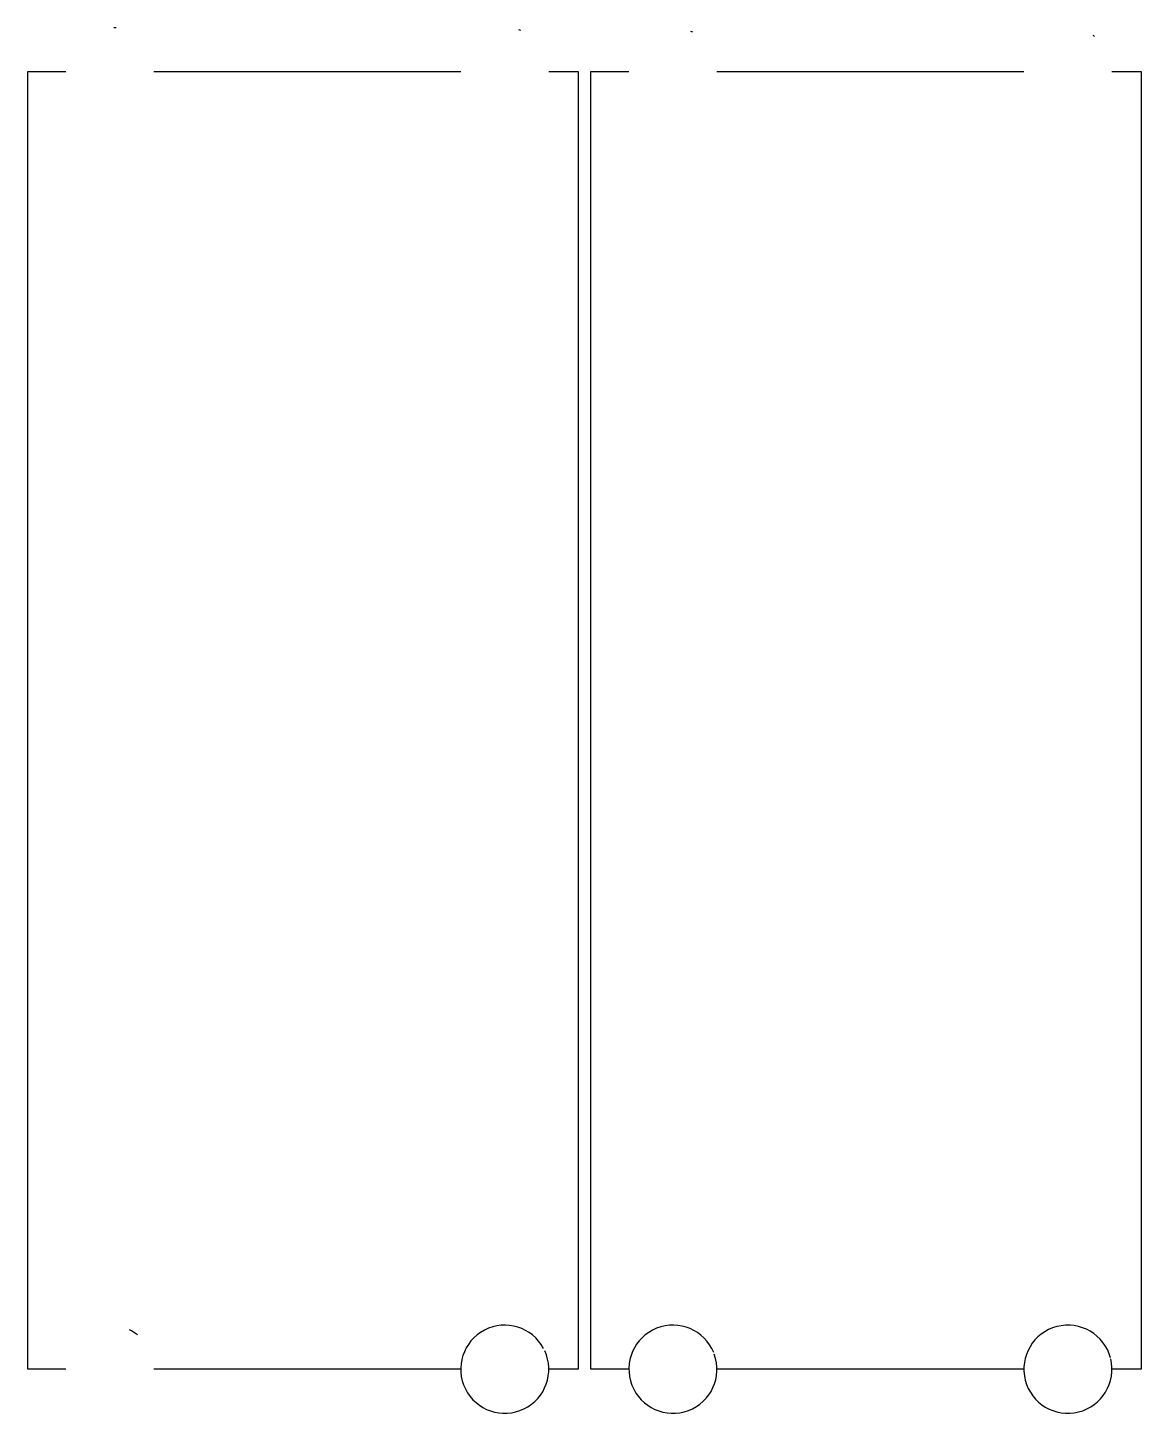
# Model space of a CAD drawing. Header units: millimetres. Extents: x 17 to 193, y 39 to 258.
import ezdxf

# ---------------------------------------------------------------- set-up
doc = ezdxf.new("R2010")
doc.units = ezdxf.units.MM

msp = doc.modelspace()

# ---------------------------------------------------------------- linework, layer by layer
for p, q in [((17, 46), (17, 251)), ((17, 251), (23.02, 251)), ((36.94, 251), (85.44, 251)), ((99.36, 251), (104, 251)), ((104, 251), (104, 46)), ((106, 46), (106, 251)), ((106, 251), (112.02, 251)), ((125.94, 251), (174.44, 251)), ((188.36, 251), (193, 251)), ((193, 251), (193, 46)), ((23.02, 46), (17, 46)), ((85.44, 46), (36.94, 46)), ((104, 46), (99.36, 46)), ((112.02, 46), (106, 46)), ((174.44, 46), (125.94, 46)), ((193, 46), (188.36, 46))]:
    msp.add_line(p, q)
for centre, start, end in [((29.98, 251), 81.6278, 84.7599), ((92.4, 251), 68.4035, 71.2015), ((118.98, 251), 63.3547, 65.949), ((181.4, 251), 53.114, 55.2015), ((92.4, 46), 28.2976, 24.8424), ((118.98, 46), 22.3251, 20.0649), ((181.4, 46), 14.7727, 13.7238), ((29.98, 46), 51.234, 63.415)]:
    msp.add_arc(centre, 6.96, start, end)

doc.saveas('drawing.dxf')
